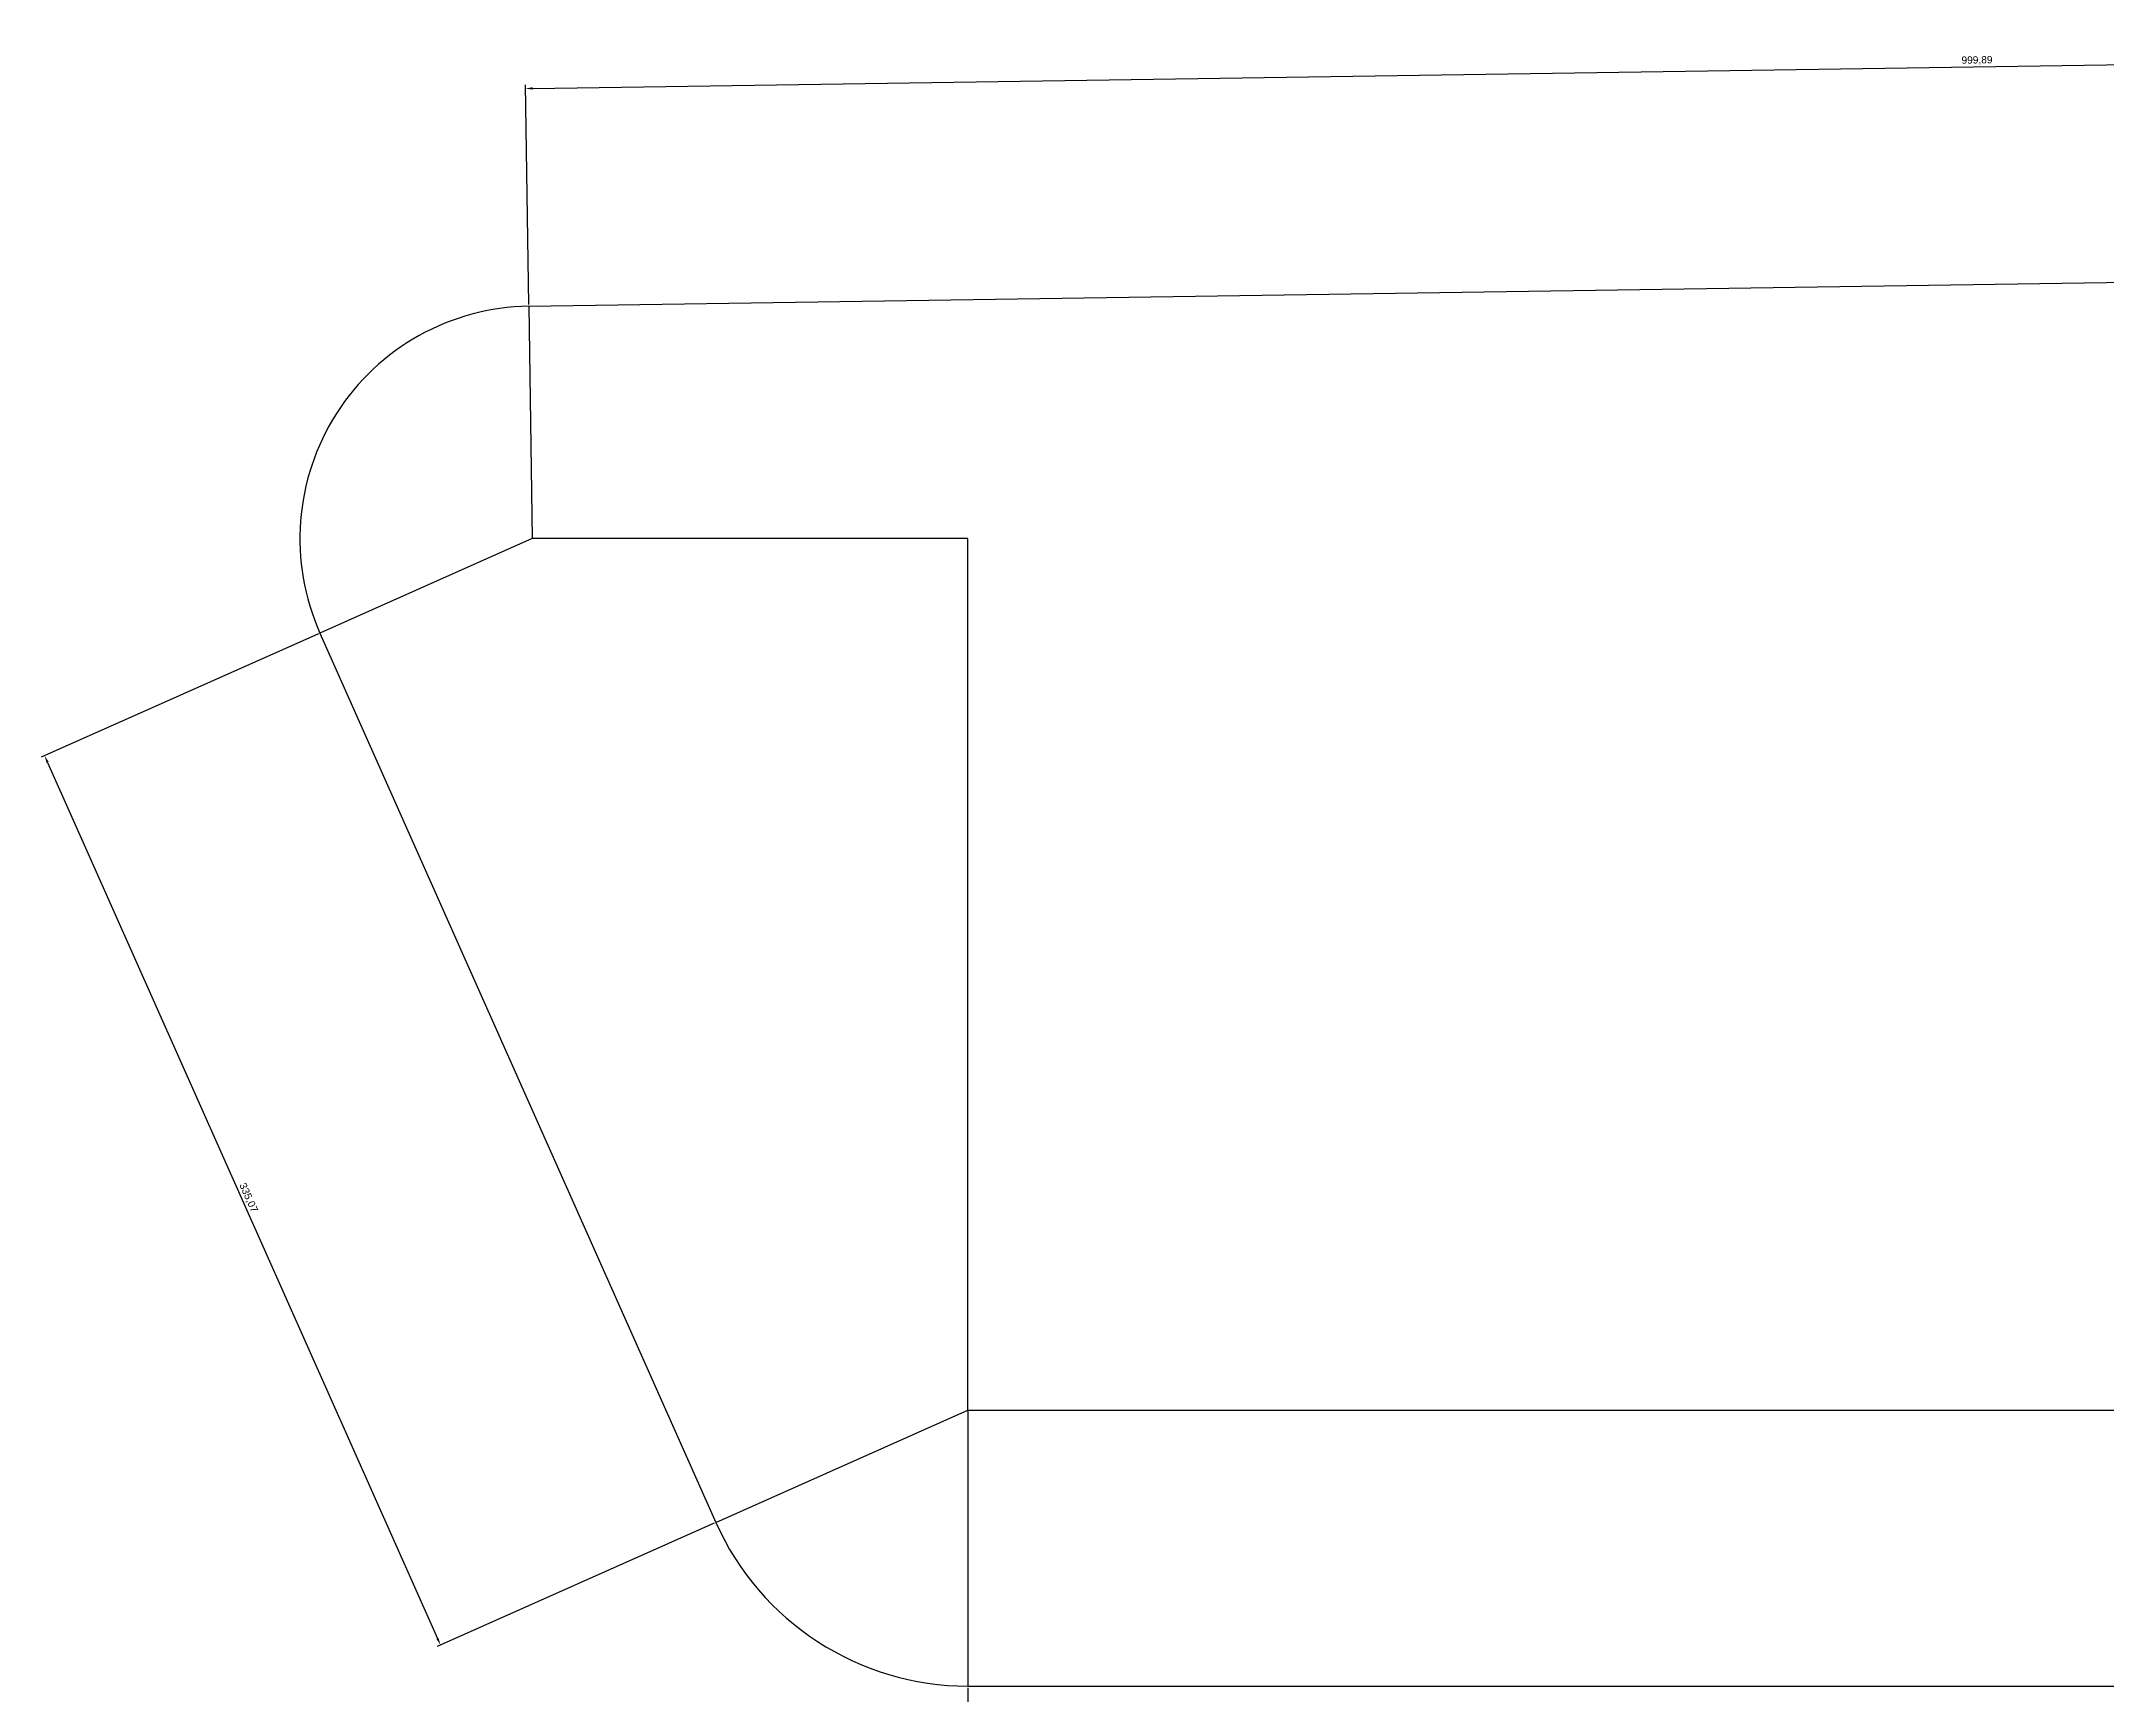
# Model space of a CAD drawing. Header units: millimetres. Extents: x 1830 to 7065, y 1296 to 2154.
# Drawn here: x 1830 to 2541, y 1585 to 2154 of the extents above; entities that cross this region are included whole.
import ezdxf

# ---------------------------------------------------------------- set-up
doc = ezdxf.new("R2010")
doc.units = ezdxf.units.MM
doc.styles.get("Standard").update_dxf_attribs({"font": 'arial.ttf'})
doc.dimstyles.new('ISO-25', dxfattribs={"dimtxt": 2.5, "dimasz": 2.5, "dimexe": 1.25, "dimexo": 0.625, "dimtad": 1, "dimtxsty": 'Standard', "dimcen": 2.5, "dimadec": 0, "dimazin": 0, "dimtfac": 1, "dimtmove": 0, "dimatfit": 3, "dimfxl": 1, "dimarcsym": 0})

# ---------------------------------------------------------------- blocks, each defined once
blk = doc.blocks.new('*D2')
at = {"color": 0, "lineweight": -2, "transparency": 16777216}
for p, q in [((2148.92, 1587.16), (2148.92, 1295.84)), ((2848.92, 1587.16), (2848.92, 1295.84)), ((2151.42, 1297.09), (2846.42, 1297.09))]:
    blk.add_line(p, q, dxfattribs=at)
at = {"color": 0, "transparency": 16777216}
for points in [[(2151.42, 1297.51), (2151.42, 1296.67), (2148.92, 1297.09)], [(2846.42, 1297.51), (2846.42, 1296.67), (2848.92, 1297.09)]]:
    blk.add_solid(points, dxfattribs=at)
at = {"layer": 'Defpoints', "color": 0, "transparency": 16777216}
for p in [(2148.92, 1587.79), (2848.92, 1587.79), (2848.92, 1297.09)]:
    blk.add_point(p, dxfattribs=at)
at = {"color": 0, "transparency": 16777216, "insert": (2498.92, 1298.99), "char_height": 2.5, "attachment_point": 5}
blk.add_mtext('700', dxfattribs=at)
blk = doc.blocks.new('*D8')
at = {"color": 0, "lineweight": -2, "transparency": 16777216}
for p, q in [((1999.1, 2137.75), (2993.87, 2152.67)), ((2997.49, 2078.4), (2996.35, 2153.96)), ((1997.71, 2063.41), (1996.58, 2138.96))]:
    blk.add_line(p, q, dxfattribs=at)
at = {"color": 0, "transparency": 16777216}
for points in [[(2993.86, 2153.09), (2993.88, 2152.26), (2996.37, 2152.71)], [(1999.09, 2138.17), (1999.1, 2137.33), (1996.6, 2137.71)]]:
    blk.add_solid(points, dxfattribs=at)
at = {"layer": 'Defpoints', "color": 0, "transparency": 16777216}
for p in [(2996.37, 2152.71), (2997.49, 2077.78), (1997.72, 2062.78)]:
    blk.add_point(p, dxfattribs=at)
at = {"color": 0, "transparency": 16777216, "insert": (2496.45, 2147.34), "char_height": 2.5, "attachment_point": 5, "rotation": 0.85947}
blk.add_mtext('999,89', dxfattribs=at)
blk = doc.blocks.new('*D9')
at = {"color": 0, "lineweight": -2, "transparency": 16777216}
for p, q in [((1925.27, 1949.99), (1829.87, 1907.52)), ((1832.03, 1905.74), (1966.29, 1604.21)), ((2061.56, 1643.89), (1966.17, 1601.42))]:
    blk.add_line(p, q, dxfattribs=at)
at = {"color": 0, "transparency": 16777216}
for points in [[(1832.41, 1905.91), (1831.65, 1905.57), (1831.01, 1908.03)], [(1966.67, 1604.38), (1965.91, 1604.04), (1967.31, 1601.92)]]:
    blk.add_solid(points, dxfattribs=at)
at = {"layer": 'Defpoints', "color": 0, "transparency": 16777216}
for p in [(1925.84, 1950.25), (2062.13, 1644.15), (1967.31, 1601.92)]:
    blk.add_point(p, dxfattribs=at)
at = {"color": 0, "transparency": 16777216, "insert": (1901.1, 1755.84), "char_height": 2.5, "attachment_point": 5, "rotation": 294.00185}
blk.add_mtext('335,07', dxfattribs=at)

msp = doc.modelspace()

# ---------------------------------------------------------------- linework, layer by layer
for p, q in [((1997.72, 2062.78), (2997.495, 2077.779)), ((1997.72, 2062.78), (1998.92, 1982.789)), ((1998.92, 1982.789), (1925.837, 1950.248)), ((2148.92, 1982.789), (1998.92, 1982.789)), ((2148.92, 1682.789), (2148.92, 1982.789)), ((1925.837, 1950.248), (2062.134, 1644.147)), ((2062.134, 1644.147), (2148.92, 1682.789)), ((2148.92, 1682.789), (2848.92, 1682.789)), ((2148.92, 1682.789), (2148.92, 1587.789)), ((2148.92, 1587.789), (2848.92, 1587.789))]:
    msp.add_line(p, q)
for centre, radius, start, end in [((1998.92, 1982.789), 80, 90.859469, 204.001851), ((2148.92, 1682.789), 95, 204.001851, 270)]:
    msp.add_arc(centre, radius, start, end)

# ---------------------------------------------------------------- dimensions: what is measured, and where the dimension line sits
for p1, p2, distance, picture, middle in [((1997.72, 2062.78), (2997.495, 2077.779), 74.939, '*D8', (2496.451, 2147.338)), ((1925.837, 1950.248), (2062.134, 1644.147), -103.8, '*D9', (1901.104, 1755.84))]:
    dim = msp.add_aligned_dim(p1=p1, p2=p2, distance=distance, dimstyle='ISO-25')
    dim.commit()
    dim.dimension.update_dxf_attribs({"geometry": picture, "text_midpoint": middle})
dim = msp.add_linear_dim(base=(2848.92, 1297.09), p1=(2148.92, 1587.789), p2=(2848.92, 1587.789), dimstyle='ISO-25')
dim.commit()
dim.dimension.update_dxf_attribs({"geometry": '*D2', "text_midpoint": (2498.92, 1298.992)})

doc.saveas('drawing.dxf')
